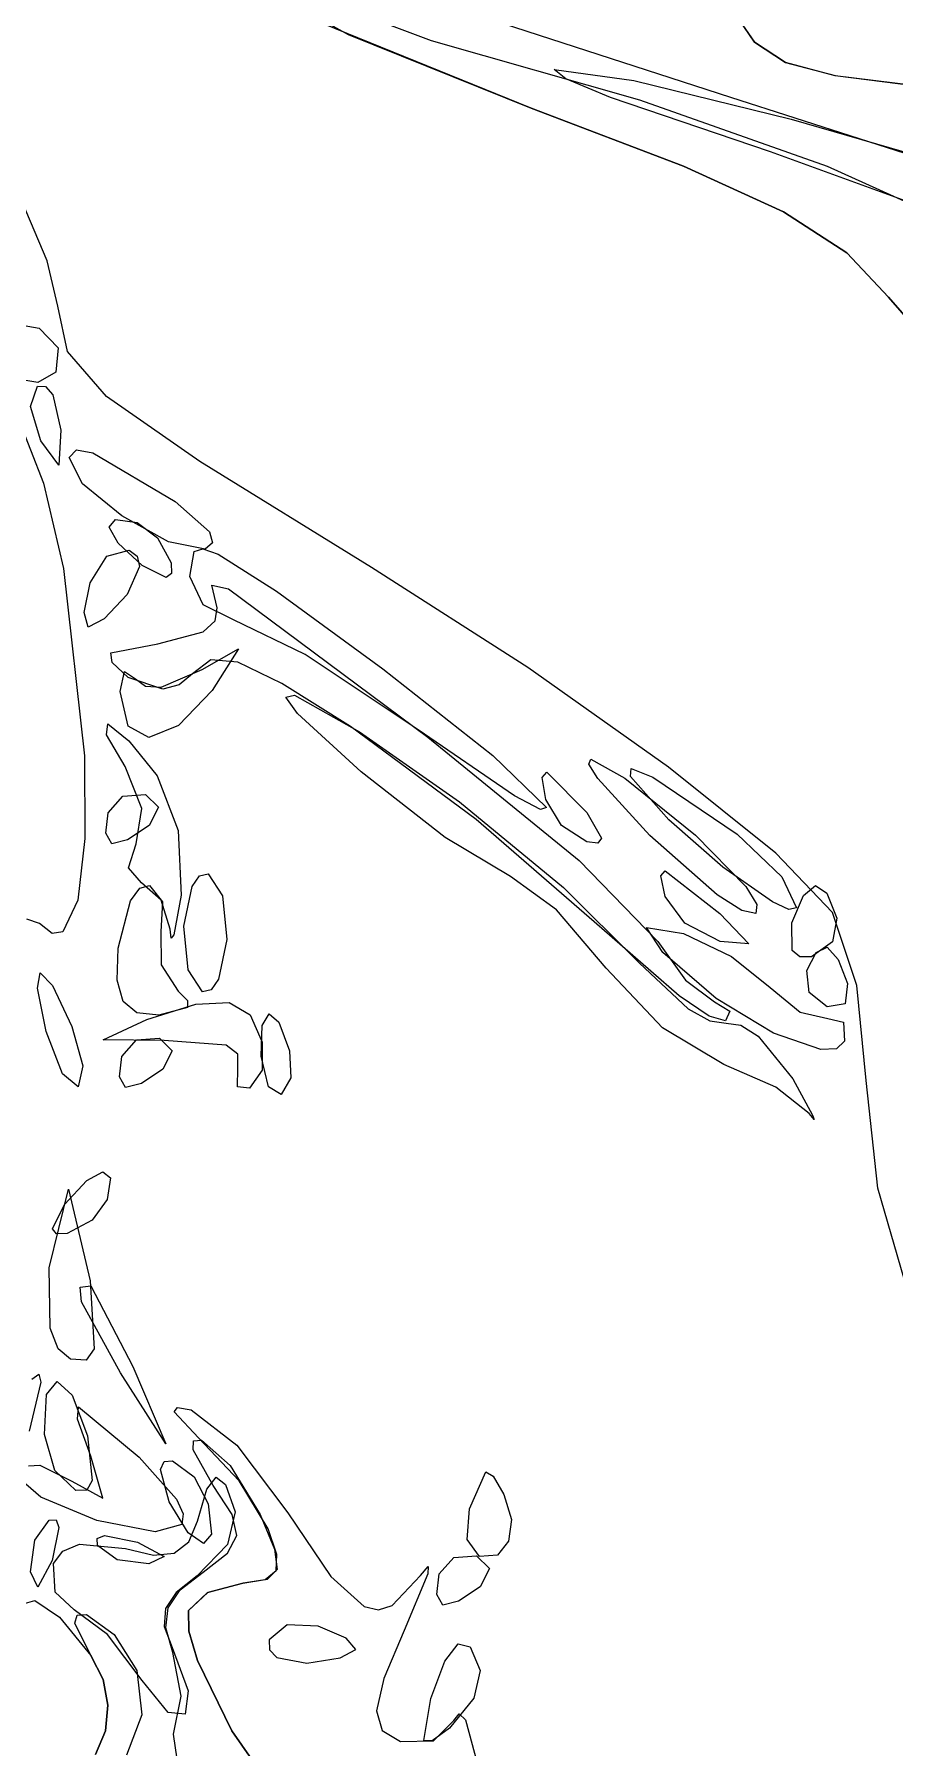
# Model space of a CAD drawing. Extents: x -886 to 651, y -59 to 942.
# Drawn here: x -217.78 to -199.21, y 56.71 to 93.68 of the extents above; entities that cross this region are included whole.
import ezdxf

# ---------------------------------------------------------------- set-up
doc = ezdxf.new("R2010")
doc.units = 0

msp = doc.modelspace()

# ---------------------------------------------------------------- linework, layer by layer
at = {"layer": 'Layer 1'}
for p, q in [((-213.208466, 94.901668), (-211.003091, 93.679744)), ((-207.05655, 92.086002), (-211.787274, 94.00893)), ((-210.879134, 94.170327), (-209.21434, 93.54663)), ((-202.74637, 92.316249), (-208.185435, 94.078874)), ((-202.69884, 94.18932), (-202.232233, 93.508251)), ((-202.230323, 93.50749), (-202.69693, 94.188563)), ((-211.003091, 93.679744), (-207.05652, 92.086446)), ((-209.21434, 93.54663), (-204.712522, 92.265973)), ((-202.232233, 93.508251), (-201.56572, 93.07008)), ((-201.56381, 93.069318), (-202.230323, 93.50749)), ((-206.308827, 92.719443), (-206.55976, 92.921519)), ((-206.55976, 92.921519), (-204.840726, 92.684544)), ((-201.56572, 93.07008), (-200.490569, 92.788554)), ((-200.488659, 92.787794), (-201.56381, 93.069318)), ((-205.343651, 92.317192), (-206.308827, 92.719443)), ((-204.840726, 92.684544), (-201.441269, 91.848319)), ((-200.490569, 92.788554), (-198.79805, 92.57742)), ((-198.79614, 92.576663), (-200.488659, 92.787794)), ((-203.766023, 90.831497), (-207.05655, 92.086002)), ((-207.05652, 92.086446), (-203.765998, 90.831941)), ((-201.88424, 91.145289), (-205.343651, 92.317192)), ((-204.712522, 92.265973), (-200.667871, 90.833535)), ((-198.578815, 90.98039), (-202.74637, 92.316249)), ((-201.441269, 91.848319), (-197.869707, 90.816936)), ((-197.827728, 89.6633), (-201.88424, 91.145289)), ((-201.603922, 89.849998), (-203.766023, 90.831497)), ((-203.765998, 90.831941), (-201.603897, 89.850442)), ((-200.667871, 90.833535), (-197.648405, 89.473832)), ((-217.499868, 88.790367), (-218.039286, 90.063603)), ((-200.239638, 88.966677), (-201.603922, 89.849998)), ((-201.603897, 89.850442), (-200.239613, 88.967121)), ((-217.27213, 87.810499), (-217.499868, 88.790367)), ((-199.34256, 88.006702), (-200.239638, 88.966677)), ((-200.239613, 88.967121), (-199.34254, 88.007146)), ((-196.37992, 84.603922), (-199.34256, 88.006702)), ((-199.34254, 88.007146), (-196.3799, 84.604366)), ((-217.063221, 86.836734), (-217.27213, 87.810499)), ((-218.44372, 87.473443), (-217.674816, 87.337043)), ((-217.674816, 87.337043), (-217.2616, 86.9167)), ((-217.2616, 86.9167), (-217.312245, 86.389203)), ((-217.2616, 86.9167), (-217.2616, 86.9167)), ((-216.219471, 85.868128), (-217.063221, 86.836734)), ((-217.701884, 86.163652), (-218.269728, 86.261494)), ((-217.312245, 86.389203), (-217.701884, 86.163652)), ((-217.863691, 85.648277), (-217.7069, 86.088466)), ((-217.7069, 86.088466), (-217.533405, 86.083368)), ((-217.533405, 86.083368), (-217.380379, 85.901901)), ((-217.380379, 85.901901), (-217.20199, 85.135001)), ((-214.208776, 84.462), (-216.219471, 85.868128)), ((-218.13776, 85.43451), (-217.58183, 83.992757)), ((-217.634, 84.908296), (-217.863691, 85.648277)), ((-217.202, 85.135), (-217.245763, 84.38571)), ((-217.20199, 85.135001), (-217.202, 85.135)), ((-217.245763, 84.38571), (-217.634, 84.908296)), ((-217.02224, 84.54559), (-216.86951, 84.717053)), ((-216.86951, 84.717053), (-216.511215, 84.647081)), ((-216.737649, 83.983241), (-217.02224, 84.54559)), ((-216.511215, 84.647081), (-214.74085, 83.602067)), ((-210.49903, 82.175669), (-214.208776, 84.462)), ((-217.58183, 83.992757), (-217.149452, 82.150542)), ((-215.892001, 83.289907), (-216.737649, 83.983241)), ((-214.74085, 83.60207), (-213.998858, 82.943033)), ((-214.74085, 83.602067), (-214.74085, 83.60207)), ((-216.16012, 83.045037), (-216.025949, 83.209197)), ((-216.025949, 83.209197), (-215.55931, 83.142757)), ((-214.879308, 82.731076), (-215.892001, 83.289907)), ((-215.967359, 82.698522), (-216.16012, 83.045037)), ((-215.55931, 83.142757), (-215.115976, 82.817141)), ((-213.998858, 82.943033), (-213.93101, 82.70471)), ((-216.211371, 82.415477), (-215.7281, 82.549275)), ((-215.4532, 82.2179), (-215.967359, 82.698522)), ((-215.7281, 82.549275), (-215.555253, 82.419007)), ((-215.115976, 82.817141), (-214.82751, 82.27658)), ((-214.09358, 82.57224), (-214.879308, 82.731076)), ((-214.41953, 81.980406), (-214.330783, 82.51879)), ((-214.330783, 82.51879), (-214.142937, 82.574058)), ((-214.142937, 82.574058), (-213.809076, 82.462588)), ((-213.93101, 82.70471), (-214.09358, 82.57224)), ((-213.809076, 82.462588), (-212.552214, 81.667068)), ((-217.149452, 82.150542), (-216.691971, 78.10778)), ((-216.57303, 81.844379), (-216.211371, 82.415477)), ((-215.505897, 82.195606), (-215.7719, 81.5947)), ((-215.555253, 82.419007), (-215.505897, 82.195606)), ((-214.929189, 81.961553), (-215.4532, 82.2179)), ((-214.82751, 82.27658), (-214.817351, 82.048412)), ((-214.82751, 82.27658), (-214.82751, 82.27658)), ((-207.12425, 80.013065), (-210.49903, 82.175669)), ((-216.699337, 81.199939), (-216.57303, 81.844379)), ((-214.817351, 82.048412), (-214.929189, 81.961553)), ((-214.13099, 81.368933), (-214.41953, 81.980406)), ((-213.83267, 81.307375), (-213.946481, 81.793281)), ((-213.946481, 81.793281), (-213.58792, 81.711985)), ((-215.7719, 81.5947), (-216.27325, 81.06714)), ((-215.7719, 81.5947), (-215.7719, 81.5947)), ((-213.47651, 81.04406), (-214.13099, 81.368933)), ((-213.58792, 81.711985), (-209.28375, 78.516485)), ((-212.552214, 81.667068), (-210.258, 79.987496)), ((-216.61683, 80.889804), (-216.699337, 81.199939)), ((-216.27325, 81.06714), (-216.61683, 80.889804)), ((-214.133111, 80.785232), (-213.877281, 81.02661)), ((-213.877281, 81.02661), (-213.83267, 81.307375)), ((-211.92882, 80.296694), (-213.47651, 81.04406)), ((-215.11069, 80.523526), (-214.133111, 80.785232)), ((-216.123879, 80.335626), (-215.11069, 80.523526)), ((-216.098574, 80.126524), (-216.123879, 80.335626)), ((-214.15485, 79.970795), (-213.37015, 80.419125)), ((-213.37015, 80.419125), (-213.93977, 79.523108)), ((-209.49277, 78.66942), (-211.92882, 80.296694)), ((-215.75328, 79.801782), (-216.098574, 80.126524)), ((-215.9252, 79.49588), (-215.828131, 79.930401)), ((-215.828131, 79.930401), (-215.59562, 79.77435)), ((-215.036706, 79.594194), (-214.15485, 79.970795)), ((-214.36457, 79.879812), (-214.653135, 79.642962)), ((-213.966134, 80.184006), (-214.36457, 79.879812)), ((-213.382305, 80.134736), (-213.966134, 80.184006)), ((-212.437119, 79.673218), (-213.382305, 80.134736)), ((-210.258, 79.9875), (-207.883897, 78.114222)), ((-210.258, 79.987496), (-210.258, 79.9875)), ((-204.091679, 77.863698), (-207.12425, 80.013065)), ((-215.006646, 79.549553), (-215.75328, 79.801782)), ((-215.59562, 79.77435), (-215.380168, 79.611459)), ((-215.380168, 79.611459), (-215.036706, 79.594194)), ((-214.653135, 79.642962), (-215.006646, 79.549553)), ((-213.93977, 79.52311), (-214.667052, 78.764011)), ((-213.93977, 79.523108), (-213.93977, 79.52311)), ((-210.95461, 78.740672), (-212.437119, 79.673218)), ((-215.75436, 78.749099), (-215.9252, 79.49588)), ((-212.347661, 79.375959), (-212.16541, 79.418858)), ((-212.096991, 79.02549), (-212.347661, 79.375959)), ((-212.16541, 79.418858), (-210.756057, 78.625789)), ((-216.220193, 78.563628), (-216.19264, 78.800529)), ((-216.19264, 78.800529), (-215.740825, 78.437194)), ((-214.667052, 78.764011), (-215.303446, 78.505575)), ((-210.725498, 77.761779), (-212.096991, 79.02549)), ((-215.81651, 77.876438), (-216.220193, 78.563628)), ((-215.303446, 78.505575), (-215.75436, 78.749099)), ((-215.740825, 78.437194), (-215.12446, 77.681269)), ((-208.237681, 76.734777), (-210.95461, 78.740672)), ((-210.756057, 78.625789), (-208.60257, 77.119158)), ((-207.41312, 77.248144), (-209.49277, 78.66942)), ((-209.28375, 78.516485), (-209.28375, 78.51648)), ((-209.28375, 78.51648), (-206.015616, 75.850975)), ((-216.691971, 78.10778), (-216.685176, 76.32876)), ((-207.883897, 78.114222), (-206.72229, 76.99603)), ((-205.805587, 77.931756), (-205.7656, 78.035211)), ((-205.7656, 78.035211), (-205.034932, 77.626832)), ((-215.45464, 76.971289), (-215.81651, 77.876438)), ((-215.12446, 77.681269), (-215.12445, 77.68127)), ((-215.12445, 77.68127), (-214.670371, 76.49587)), ((-208.908155, 76.347595), (-210.725498, 77.761779)), ((-206.819255, 77.641482), (-206.716951, 77.75986)), ((-206.716951, 77.75986), (-205.8533, 76.88964)), ((-205.614163, 77.623295), (-205.805587, 77.931756)), ((-204.9092, 77.664054), (-204.893166, 77.839241)), ((-204.084816, 76.729328), (-204.9092, 77.664054)), ((-204.893166, 77.839241), (-204.429694, 77.649994)), ((-201.775753, 76.007954), (-204.091679, 77.863698)), ((-206.73581, 77.164691), (-206.819255, 77.641482)), ((-204.49354, 76.39162), (-205.614163, 77.623295)), ((-205.034932, 77.626832), (-203.50924, 76.39762)), ((-204.429694, 77.649994), (-202.60744, 76.419834)), ((-216.18303, 76.882061), (-215.870505, 77.240533)), ((-215.870505, 77.240533), (-215.3766, 77.276211)), ((-215.5827, 76.210368), (-215.45464, 76.971289)), ((-215.3766, 77.276211), (-215.097238, 76.99953)), ((-215.097238, 76.99953), (-215.3005, 76.60701)), ((-208.60257, 77.11916), (-206.353071, 75.265928)), ((-208.60257, 77.119158), (-208.60257, 77.11916)), ((-206.848649, 76.948488), (-207.41312, 77.248144)), ((-206.72229, 76.99603), (-206.848649, 76.948488)), ((-206.401829, 76.607726), (-206.73581, 77.164691)), ((-216.2363, 76.442792), (-216.18303, 76.882061)), ((-215.3005, 76.60701), (-215.763018, 76.295286)), ((-215.3005, 76.60701), (-215.3005, 76.60701)), ((-205.6914, 74.527762), (-208.237681, 76.734777)), ((-205.85205, 76.253643), (-206.401829, 76.607726)), ((-205.8533, 76.88964), (-205.85305, 76.88964)), ((-205.85305, 76.88964), (-205.535146, 76.333982)), ((-202.914489, 75.709218), (-204.084816, 76.729328)), ((-216.685176, 76.32876), (-216.83855, 74.992333)), ((-216.10693, 76.21286), (-216.2363, 76.442792)), ((-215.763018, 76.295286), (-216.10693, 76.21286)), ((-215.745001, 75.691106), (-215.5827, 76.210368)), ((-214.670371, 76.49587), (-214.60873, 75.09995)), ((-207.50219, 75.502808), (-208.908155, 76.347595)), ((-205.614225, 76.228512), (-205.85205, 76.253643)), ((-205.535146, 76.333982), (-205.614225, 76.228512)), ((-203.040464, 75.113143), (-204.49354, 76.39162)), ((-203.50924, 76.39764), (-202.419014, 75.289302)), ((-203.50924, 76.39762), (-203.50924, 76.39764)), ((-202.60744, 76.419834), (-201.640091, 75.501186)), ((-202.60744, 76.419834), (-202.60744, 76.419834)), ((-206.015616, 75.850975), (-204.32009, 74.10164)), ((-200.55091, 74.726219), (-201.775753, 76.007954)), ((-215.46544, 75.366958), (-215.745001, 75.691106)), ((-214.372689, 75.292397), (-214.212273, 75.519758)), ((-214.212273, 75.519758), (-214.02721, 75.563943)), ((-214.02721, 75.563943), (-213.716401, 75.087846)), ((-206.506611, 74.787824), (-207.50219, 75.502808)), ((-204.254242, 75.518401), (-204.159611, 75.628077)), ((-204.15892, 75.071184), (-204.254242, 75.518401)), ((-204.159611, 75.628077), (-202.98224, 74.70445)), ((-201.846144, 74.958121), (-202.914489, 75.709218)), ((-201.640091, 75.501186), (-201.32771, 74.830434)), ((-215.699879, 74.979991), (-215.501743, 75.255103)), ((-215.501743, 75.255103), (-215.29139, 75.313262)), ((-215.039211, 74.997099), (-215.46544, 75.366958)), ((-215.29139, 75.313262), (-215.009799, 74.956881)), ((-214.60873, 75.09995), (-214.769133, 74.247262)), ((-214.55088, 74.436173), (-214.372689, 75.292397)), ((-213.716401, 75.087846), (-213.6216, 74.146543)), ((-206.353071, 75.265928), (-204.713, 73.63921)), ((-203.735593, 74.496687), (-204.15892, 75.071184)), ((-202.50635, 74.772551), (-203.040464, 75.113143)), ((-202.419014, 75.289302), (-202.179446, 74.903818)), ((-201.4306, 74.505911), (-201.177913, 75.094744)), ((-201.177913, 75.094744), (-200.91729, 75.309581)), ((-200.91729, 75.309581), (-200.670182, 75.148165)), ((-200.670182, 75.148165), (-200.45804, 74.60824)), ((-216.83855, 74.992333), (-217.161246, 74.309262)), ((-215.97036, 73.956932), (-215.699879, 74.979991)), ((-215.009799, 74.956881), (-215.0444, 74.321839)), ((-214.84888, 74.367936), (-215.039211, 74.997099)), ((-205.43301, 73.530868), (-206.506611, 74.787824)), ((-202.98224, 74.70445), (-202.98221, 74.70445)), ((-202.98221, 74.70445), (-202.356936, 74.053791)), ((-202.20082, 74.70485), (-202.50635, 74.772551)), ((-202.179446, 74.903818), (-202.20082, 74.70485)), ((-201.490193, 74.794202), (-201.846144, 74.958121)), ((-201.32771, 74.830434), (-201.490193, 74.794202)), ((-200.026526, 73.156741), (-200.55091, 74.726219)), ((-217.66242, 74.49031), (-217.942924, 74.586878)), ((-217.388951, 74.278598), (-217.66242, 74.49031)), ((-214.823028, 74.173919), (-214.84888, 74.367936)), ((-214.456079, 73.49487), (-214.55088, 74.436173)), ((-203.859808, 72.930405), (-205.6914, 74.527762)), ((-204.21369, 73.864561), (-204.562441, 74.406508)), ((-204.562441, 74.406508), (-203.7637, 74.272814)), ((-202.97091, 74.1008), (-203.735593, 74.496687)), ((-201.423024, 73.91192), (-201.4306, 74.505911)), ((-200.45804, 74.60824), (-200.549009, 74.093115)), ((-200.45804, 74.60824), (-200.45804, 74.60824)), ((-217.161246, 74.309262), (-217.388951, 74.278598)), ((-215.990048, 73.269066), (-215.97036, 73.956932)), ((-215.0444, 74.32184), (-215.042102, 73.599492)), ((-215.0444, 74.321839), (-215.0444, 74.32184)), ((-214.769133, 74.247262), (-214.823028, 74.173919)), ((-213.6216, 74.146543), (-213.799788, 73.290323)), ((-213.6216, 74.146543), (-213.6216, 74.146543)), ((-204.32009, 74.10164), (-203.724273, 73.267954)), ((-203.7637, 74.272814), (-202.729236, 73.783014)), ((-202.356936, 74.053791), (-202.97091, 74.1008)), ((-200.549009, 74.093115), (-201.00336, 73.771868)), ((-200.900605, 73.866063), (-200.66351, 73.98178)), ((-200.66351, 73.98178), (-200.427325, 73.718558)), ((-215.042102, 73.599492), (-214.67181, 73.03319)), ((-204.713, 73.63921), (-203.667493, 72.65402)), ((-203.05917, 72.873933), (-204.21369, 73.864561)), ((-202.729236, 73.783014), (-201.8983, 73.108154)), ((-201.257692, 73.773112), (-201.423024, 73.91192)), ((-201.00336, 73.771868), (-201.257692, 73.773112)), ((-201.10632, 73.474301), (-200.900605, 73.866063)), ((-200.427325, 73.718558), (-200.22381, 73.19925)), ((-217.709002, 73.09404), (-217.650326, 73.426109)), ((-217.650326, 73.426109), (-217.38853, 73.153347)), ((-215.85758, 72.811061), (-215.990048, 73.269066)), ((-214.14527, 73.018773), (-214.456079, 73.49487)), ((-213.799788, 73.290323), (-213.960203, 73.062963)), ((-204.222091, 72.241708), (-205.43301, 73.530868)), ((-203.724273, 73.267954), (-203.10009, 72.8039)), ((-201.052798, 73.001743), (-201.10632, 73.474301)), ((-217.5237, 72.1647), (-217.709002, 73.09404)), ((-217.38853, 73.153347), (-216.96447, 72.268192)), ((-214.67181, 73.03319), (-214.46819, 72.833048)), ((-213.960203, 73.062963), (-214.14527, 73.018773)), ((-203.20994, 72.493126), (-203.859808, 72.930405)), ((-201.822295, 72.12893), (-203.05917, 72.873933)), ((-201.8983, 73.108154), (-201.8983, 73.10815)), ((-201.8983, 73.10815), (-201.249413, 72.580581)), ((-200.66662, 72.691772), (-201.052798, 73.001743)), ((-200.22381, 73.19925), (-200.279548, 72.760741)), ((-200.22381, 73.19925), (-200.22381, 73.19925)), ((-199.8239, 71.103109), (-200.026526, 73.156741)), ((-215.561664, 72.564344), (-215.85758, 72.811061)), ((-215.09101, 72.510342), (-215.561664, 72.564344)), ((-215.35165, 72.422931), (-214.290375, 72.752753)), ((-214.471572, 72.677462), (-215.09101, 72.510342)), ((-214.46819, 72.833048), (-214.471572, 72.677462)), ((-214.290375, 72.752753), (-213.573076, 72.790743)), ((-213.573076, 72.790743), (-213.121879, 72.52149)), ((-213.121879, 72.52149), (-212.85891, 71.929584)), ((-212.856417, 72.293685), (-212.711056, 72.542185)), ((-212.711056, 72.542185), (-212.497762, 72.363149)), ((-203.667493, 72.65402), (-203.198694, 72.393046)), ((-202.86118, 72.390292), (-203.20994, 72.493126)), ((-203.10009, 72.8039), (-202.764106, 72.599561)), ((-202.764106, 72.599561), (-202.86118, 72.390292)), ((-201.249413, 72.580581), (-200.65259, 72.445135)), ((-200.279548, 72.760741), (-200.66662, 72.691772)), ((-217.17207, 71.245684), (-217.5237, 72.1647)), ((-216.96447, 72.268192), (-216.96447, 72.26819)), ((-216.96447, 72.26819), (-216.733811, 71.419868)), ((-216.290419, 71.982811), (-215.35165, 72.422931)), ((-212.87958, 71.62816), (-212.856417, 72.293685)), ((-212.497762, 72.363149), (-212.2708, 71.746063)), ((-202.89637, 71.449298), (-204.222091, 72.241708)), ((-203.198694, 72.393046), (-202.84748, 72.34319)), ((-202.84748, 72.34319), (-202.529617, 72.300838)), ((-202.529617, 72.300838), (-202.151626, 72.060299)), ((-200.800325, 71.774264), (-201.822295, 72.12893)), ((-200.65259, 72.445135), (-200.315323, 72.360393)), ((-200.315323, 72.360393), (-200.29052, 71.954651)), ((-214.97198, 71.965879), (-216.290419, 71.982811)), ((-215.88542, 71.624586), (-215.572886, 71.983058)), ((-215.572886, 71.983058), (-215.07898, 72.018736)), ((-215.07898, 72.018736), (-214.799621, 71.742055)), ((-214.799621, 71.742055), (-215.00288, 71.349535)), ((-213.639294, 71.866235), (-214.97198, 71.965879)), ((-213.38768, 71.670664), (-213.639294, 71.866235)), ((-212.8589, 71.92958), (-212.859189, 71.329667)), ((-212.85891, 71.929584), (-212.8589, 71.92958)), ((-212.2708, 71.746063), (-212.243084, 71.160846)), ((-212.2708, 71.746063), (-212.2708, 71.746063)), ((-202.151626, 72.060299), (-201.40463, 71.14228)), ((-200.462823, 71.788531), (-200.800325, 71.774264)), ((-200.29052, 71.954651), (-200.462823, 71.788531)), ((-216.733811, 71.419868), (-216.83184, 70.96523)), ((-215.93869, 71.185317), (-215.88542, 71.624586)), ((-213.395379, 70.963894), (-213.38354, 71.36699)), ((-213.38354, 71.36699), (-213.38768, 71.670664)), ((-212.725329, 70.966977), (-212.87958, 71.62816)), ((-201.774903, 70.957561), (-202.89637, 71.449298)), ((-216.83184, 70.96523), (-217.17207, 71.245684)), ((-215.80932, 70.955385), (-215.93869, 71.185317)), ((-215.465408, 71.037811), (-215.80932, 70.955385)), ((-215.00289, 71.349535), (-215.465408, 71.037811)), ((-215.00288, 71.349535), (-215.00289, 71.349535)), ((-212.859189, 71.329667), (-213.1298, 70.938193)), ((-212.243084, 71.160846), (-212.44636, 70.804705)), ((-201.40463, 71.14228), (-200.978786, 70.356427)), ((-199.57237, 68.78295), (-199.8239, 71.103109)), ((-213.1298, 70.938193), (-213.395379, 70.963894)), ((-212.44636, 70.804705), (-212.725329, 70.966977)), ((-201.05506, 70.391298), (-201.774903, 70.957561)), ((-200.948424, 70.258951), (-201.05506, 70.391298)), ((-200.978786, 70.356427), (-200.948424, 70.258951)), ((-217.1278, 68.428691), (-216.647174, 68.942851)), ((-216.647174, 68.942851), (-216.30066, 69.135614)), ((-216.30066, 69.135614), (-216.136501, 69.001446)), ((-216.136501, 69.001446), (-216.20294, 68.53481)), ((-198.93048, 66.572689), (-199.57237, 68.78295)), ((-217.46074, 67.05977), (-217.03668, 68.75649)), ((-217.384129, 67.904685), (-217.1278, 68.428691)), ((-217.03668, 68.75649), (-216.57544, 66.78385)), ((-216.20292, 68.53481), (-216.528535, 68.091475)), ((-216.20294, 68.53481), (-216.20292, 68.53481)), ((-216.528535, 68.091475), (-217.0691, 67.80301)), ((-217.297269, 67.792849), (-217.384129, 67.904685)), ((-217.0691, 67.80301), (-217.297269, 67.792849)), ((-217.438647, 65.76123), (-217.46074, 67.05977)), ((-216.787491, 66.642851), (-216.56086, 66.671442)), ((-216.75835, 66.328807), (-216.787491, 66.642851)), ((-216.57544, 66.78385), (-216.484824, 65.313084)), ((-216.57544, 66.78385), (-216.57544, 66.78385)), ((-216.56086, 66.671442), (-215.64967, 64.935102)), ((-215.91592, 64.795382), (-216.75835, 66.328807)), ((-217.263643, 65.313762), (-217.438647, 65.76123)), ((-216.99951, 65.08713), (-217.263643, 65.313762)), ((-216.660342, 65.069157), (-216.99951, 65.08713)), ((-216.484824, 65.313084), (-216.660342, 65.069157)), ((-217.83382, 64.660347), (-217.677546, 64.767361)), ((-217.677546, 64.767361), (-217.635484, 64.590863)), ((-214.94147, 63.262022), (-215.91592, 64.795382)), ((-215.64967, 64.935102), (-214.94147, 63.262022)), ((-215.64967, 64.935102), (-215.64967, 64.935102)), ((-217.635484, 64.590863), (-217.88702, 63.535037)), ((-217.513592, 64.327959), (-217.284799, 64.611219)), ((-217.284799, 64.611219), (-216.961106, 64.313647)), ((-217.55963, 63.46159), (-217.513592, 64.327959)), ((-216.961106, 64.313647), (-216.63037, 63.43752)), ((-216.849082, 63.796854), (-216.826439, 64.06025)), ((-216.826439, 64.06025), (-215.51476, 62.975794)), ((-214.760643, 63.955358), (-214.68846, 64.044851)), ((-214.68846, 64.044851), (-214.38909, 63.996828)), ((-214.38909, 63.996828), (-213.409753, 63.238052)), ((-216.55489, 62.998694), (-216.849082, 63.796854)), ((-214.23155, 63.394844), (-214.760643, 63.955358)), ((-217.333712, 62.687701), (-217.55963, 63.46159)), ((-216.63037, 63.43752), (-216.5258, 62.474675)), ((-216.63037, 63.43752), (-216.63037, 63.43752)), ((-214.347681, 63.135703), (-214.339606, 63.326198)), ((-214.339606, 63.326198), (-214.17113, 63.344576)), ((-213.358993, 62.463426), (-214.23155, 63.394844)), ((-214.17113, 63.344576), (-213.548188, 62.794626)), ((-213.409753, 63.238052), (-212.30263, 61.773738)), ((-216.298335, 62.089192), (-216.55489, 62.998694)), ((-215.51476, 62.975794), (-215.51476, 62.97579)), ((-215.51476, 62.97579), (-214.705845, 62.067657)), ((-215.054163, 62.710159), (-214.978633, 62.880647)), ((-214.978633, 62.880647), (-214.79431, 62.894453)), ((-214.79431, 62.894453), (-214.330465, 62.547658)), ((-213.91611, 62.366709), (-214.347681, 63.135703)), ((-217.904893, 62.787576), (-217.65695, 62.804425)), ((-217.65695, 62.804425), (-216.96614, 62.461122)), ((-216.88242, 62.25445), (-217.333712, 62.687701)), ((-214.86901, 62.01462), (-215.054163, 62.710159)), ((-214.330465, 62.547658), (-214.02526, 61.966328)), ((-214.055323, 62.284847), (-213.851865, 62.547514)), ((-213.851865, 62.547514), (-213.648114, 62.385558)), ((-213.548188, 62.794626), (-212.90651, 61.739206)), ((-208.38225, 61.86412), (-208.03559, 62.66074)), ((-208.03559, 62.66074), (-207.871449, 62.565445)), ((-207.871449, 62.565445), (-207.64111, 62.171036)), ((-217.634538, 62.11582), (-217.964526, 62.391913)), ((-216.96614, 62.461122), (-216.298335, 62.089192)), ((-216.647656, 62.266122), (-216.88242, 62.25445)), ((-216.5258, 62.474675), (-216.647656, 62.266122)), ((-214.25902, 61.597426), (-214.055323, 62.284847)), ((-213.51081, 61.739827), (-213.91611, 62.366709)), ((-213.648114, 62.385558), (-213.44354, 61.79911)), ((-212.72981, 61.429374), (-213.358993, 62.463426)), ((-207.64111, 62.171036), (-207.64111, 62.17103)), ((-207.64111, 62.17103), (-207.481397, 61.632084)), ((-216.42552, 61.60691), (-217.634538, 62.11582)), ((-214.459256, 61.34554), (-214.86901, 62.01462)), ((-214.705845, 62.067657), (-214.56401, 61.74985)), ((-214.02526, 61.966328), (-214.02521, 61.96633)), ((-214.02521, 61.96633), (-213.952198, 61.316522)), ((-213.44354, 61.799107), (-213.606335, 61.089851)), ((-213.44354, 61.79911), (-213.44354, 61.799107)), ((-212.30263, 61.773738), (-212.30264, 61.773725)), ((-212.30264, 61.773725), (-211.37719, 60.402595)), ((-208.432488, 61.19596), (-208.38225, 61.86412)), ((-217.768335, 61.184772), (-217.45915, 61.612698)), ((-217.45915, 61.612698), (-217.309511, 61.619862)), ((-217.246751, 61.4585), (-217.39085, 60.744194)), ((-217.309511, 61.619862), (-217.246751, 61.4585)), ((-215.172333, 61.36652), (-216.42552, 61.60691)), ((-214.595405, 61.525668), (-215.172333, 61.36652)), ((-214.56401, 61.74985), (-214.595405, 61.525668)), ((-214.44344, 61.152014), (-214.25902, 61.597426)), ((-213.404235, 61.283448), (-213.51081, 61.739827)), ((-212.90651, 61.739206), (-212.9065, 61.7392)), ((-212.9065, 61.7392), (-212.591918, 60.987522)), ((-212.545691, 60.875781), (-212.72981, 61.429374)), ((-207.481397, 61.632084), (-207.542153, 61.161491)), ((-217.85702, 60.499518), (-217.768335, 61.184772)), ((-217.162682, 60.947541), (-216.804933, 61.097791)), ((-216.804933, 61.097791), (-215.8074, 61.001655)), ((-216.424275, 61.2224), (-216.262912, 61.285163)), ((-216.41711, 61.072765), (-216.424275, 61.2224)), ((-215.989182, 60.763553), (-216.41711, 61.072765)), ((-216.262912, 61.285163), (-215.5486, 61.141105)), ((-215.5486, 61.141105), (-214.974596, 60.832869)), ((-214.755841, 60.906993), (-214.44344, 61.152014)), ((-214.125266, 61.111216), (-214.459256, 61.34554)), ((-213.606335, 61.089851), (-214.26191, 60.413087)), ((-213.952198, 61.316522), (-214.125266, 61.111216)), ((-213.607478, 60.901374), (-213.404235, 61.283448)), ((-208.16702, 60.8288), (-208.432488, 61.19596)), ((-207.542153, 61.161491), (-207.783864, 60.860109)), ((-217.39079, 60.74419), (-217.699025, 60.170184)), ((-217.39085, 60.744194), (-217.39079, 60.74419)), ((-217.36037, 60.678807), (-217.162682, 60.947541)), ((-217.330114, 60.063332), (-217.36037, 60.678807)), ((-215.30393, 60.67486), (-215.989182, 60.763553)), ((-215.8074, 61.001655), (-215.206927, 60.858246)), ((-214.974596, 60.832869), (-215.30393, 60.674864)), ((-215.30393, 60.674864), (-215.30393, 60.67486)), ((-215.206927, 60.858246), (-214.755841, 60.906993)), ((-214.13163, 60.497409), (-213.607478, 60.901374)), ((-212.591918, 60.987522), (-212.532506, 60.550784)), ((-212.56117, 60.527217), (-212.545691, 60.875781)), ((-209.0389, 60.454301), (-208.726375, 60.812772)), ((-208.726375, 60.812772), (-208.23247, 60.848451)), ((-208.23247, 60.848451), (-207.953108, 60.57177)), ((-207.783864, 60.860109), (-208.16702, 60.8288)), ((-217.699025, 60.170184), (-217.85702, 60.499518)), ((-214.26191, 60.413087), (-214.717485, 60.057669)), ((-214.627736, 60.111326), (-214.13163, 60.497409)), ((-213.27882, 60.257554), (-212.798221, 60.336776)), ((-212.750461, 60.338053), (-213.26798, 60.2584)), ((-212.798221, 60.336776), (-212.56117, 60.527217)), ((-212.532506, 60.550784), (-212.750461, 60.338053)), ((-211.37719, 60.402595), (-210.661496, 59.752571)), ((-210.051817, 59.774489), (-209.44441, 60.419185)), ((-209.28522, 60.45631), (-209.79467, 59.237375)), ((-209.44441, 60.419185), (-209.275488, 60.614144)), ((-209.275488, 60.614144), (-209.28522, 60.45631)), ((-209.09217, 60.015032), (-209.0389, 60.454301)), ((-207.953108, 60.57177), (-208.15637, 60.17925)), ((-216.91504, 59.681897), (-217.330114, 60.063332)), ((-214.717485, 60.057669), (-214.949809, 59.707699)), ((-214.890313, 59.725204), (-214.627736, 60.111326)), ((-214.034089, 60.057507), (-214.44859, 59.666393)), ((-214.4478, 59.666295), (-214.036699, 60.057189)), ((-214.036699, 60.057189), (-213.27882, 60.257554)), ((-213.26798, 60.2584), (-214.034089, 60.057507)), ((-208.9628, 59.7851), (-209.09217, 60.015032)), ((-208.15636, 60.17925), (-208.618883, 59.867526)), ((-208.15637, 60.17925), (-208.15636, 60.17925)), ((-218.170938, 59.770487), (-217.767894, 59.88148)), ((-217.767894, 59.88148), (-217.237047, 59.524548)), ((-216.20146, 59.145685), (-216.91504, 59.681897)), ((-216.900517, 59.396672), (-216.851913, 59.567422)), ((-216.851913, 59.567422), (-216.65236, 59.579079)), ((-216.65236, 59.579079), (-216.056726, 59.147551)), ((-214.949809, 59.707699), (-214.97261, 59.323683)), ((-214.937268, 59.291617), (-214.890313, 59.725204)), ((-214.44859, 59.666393), (-214.442598, 59.221803)), ((-214.441808, 59.221705), (-214.4478, 59.666295)), ((-210.661496, 59.752571), (-210.349889, 59.68261)), ((-210.349889, 59.68261), (-210.051817, 59.774489)), ((-208.618883, 59.867526), (-208.9628, 59.7851)), ((-217.237047, 59.524548), (-216.55722, 58.69411)), ((-216.55736, 58.694055), (-216.900517, 59.396672)), ((-214.97261, 59.323683), (-214.79962, 58.866127)), ((-214.78651, 58.763139), (-214.937268, 59.291617)), ((-214.442598, 59.221803), (-214.253615, 58.588434)), ((-214.252825, 58.588336), (-214.441808, 59.221705)), ((-212.323119, 59.357633), (-212.7078, 59.035955)), ((-211.64767, 59.330778), (-212.323119, 59.357633)), ((-211.045583, 59.068601), (-211.64767, 59.330778)), ((-209.79467, 59.237375), (-210.231962, 58.196469)), ((-215.4535, 58.158097), (-216.20146, 59.145685)), ((-216.056726, 59.147551), (-215.56442, 58.374109)), ((-214.79962, 58.866127), (-214.45767, 57.933921)), ((-212.7078, 59.035955), (-212.698804, 58.819701)), ((-212.7078, 59.035955), (-212.7078, 59.035955)), ((-212.698804, 58.819701), (-212.542999, 58.652163)), ((-211.178369, 58.642519), (-210.83723, 58.824503)), ((-210.83723, 58.824503), (-211.045583, 59.068601)), ((-208.914785, 58.575623), (-208.626996, 58.9505)), ((-208.626996, 58.9505), (-208.36957, 58.885037)), ((-208.36957, 58.885037), (-208.15459, 58.37237)), ((-216.294142, 58.17954), (-216.55736, 58.694055)), ((-216.55722, 58.69411), (-216.5572, 58.6941)), ((-216.5572, 58.6941), (-216.29397, 58.179584)), ((-214.607173, 57.818848), (-214.78651, 58.763139)), ((-214.253615, 58.588434), (-213.511779, 57.071843)), ((-213.510989, 57.071745), (-214.252825, 58.588336)), ((-212.542999, 58.652163), (-211.89735, 58.52968)), ((-211.89735, 58.52968), (-211.178369, 58.642519)), ((-209.22085, 57.767274), (-208.914785, 58.575623)), ((-216.188509, 57.623124), (-216.294142, 58.17954)), ((-216.29397, 58.179584), (-216.188334, 57.623166)), ((-215.56446, 58.374125), (-215.457366, 57.417126)), ((-215.56442, 58.374109), (-215.56446, 58.374125)), ((-214.890658, 57.465072), (-215.4535, 58.158097)), ((-210.231962, 58.196469), (-210.3888, 57.50205)), ((-208.15459, 58.37237), (-208.290035, 57.775546)), ((-208.15459, 58.37237), (-208.15459, 58.37237)), ((-214.77321, 56.998879), (-214.607173, 57.818848)), ((-214.45767, 57.933921), (-214.523365, 57.428624)), ((-209.373605, 56.85773), (-209.22085, 57.767274)), ((-208.290035, 57.775546), (-208.81761, 57.12666)), ((-216.242451, 57.067571), (-216.188509, 57.623124)), ((-216.188334, 57.623166), (-216.24228, 57.067613)), ((-215.457366, 57.417126), (-215.78786, 56.544275)), ((-214.523365, 57.428624), (-214.890658, 57.465072)), ((-210.3888, 57.50205), (-210.267673, 57.076101)), ((-208.72402, 57.289967), (-208.609249, 57.440153)), ((-208.609249, 57.440153), (-208.472524, 57.307398)), ((-216.45796, 56.555645), (-216.242451, 57.067571)), ((-216.24228, 57.067613), (-216.4578, 56.55569)), ((-214.691448, 56.459038), (-214.77321, 56.998879)), ((-213.511779, 57.071843), (-212.593278, 55.749585)), ((-212.592488, 55.749487), (-213.510989, 57.071745)), ((-210.267673, 57.076101), (-209.87107, 56.840605)), ((-208.81761, 57.12666), (-209.190672, 56.855164)), ((-209.159095, 56.855721), (-208.72402, 57.289967)), ((-208.472524, 57.307398), (-208.20182, 56.320351)), ((-209.87107, 56.840605), (-209.159095, 56.855721)), ((-209.190672, 56.855164), (-209.373605, 56.85773))]:
    msp.add_line(p, q, dxfattribs=at)

doc.saveas('drawing.dxf')
